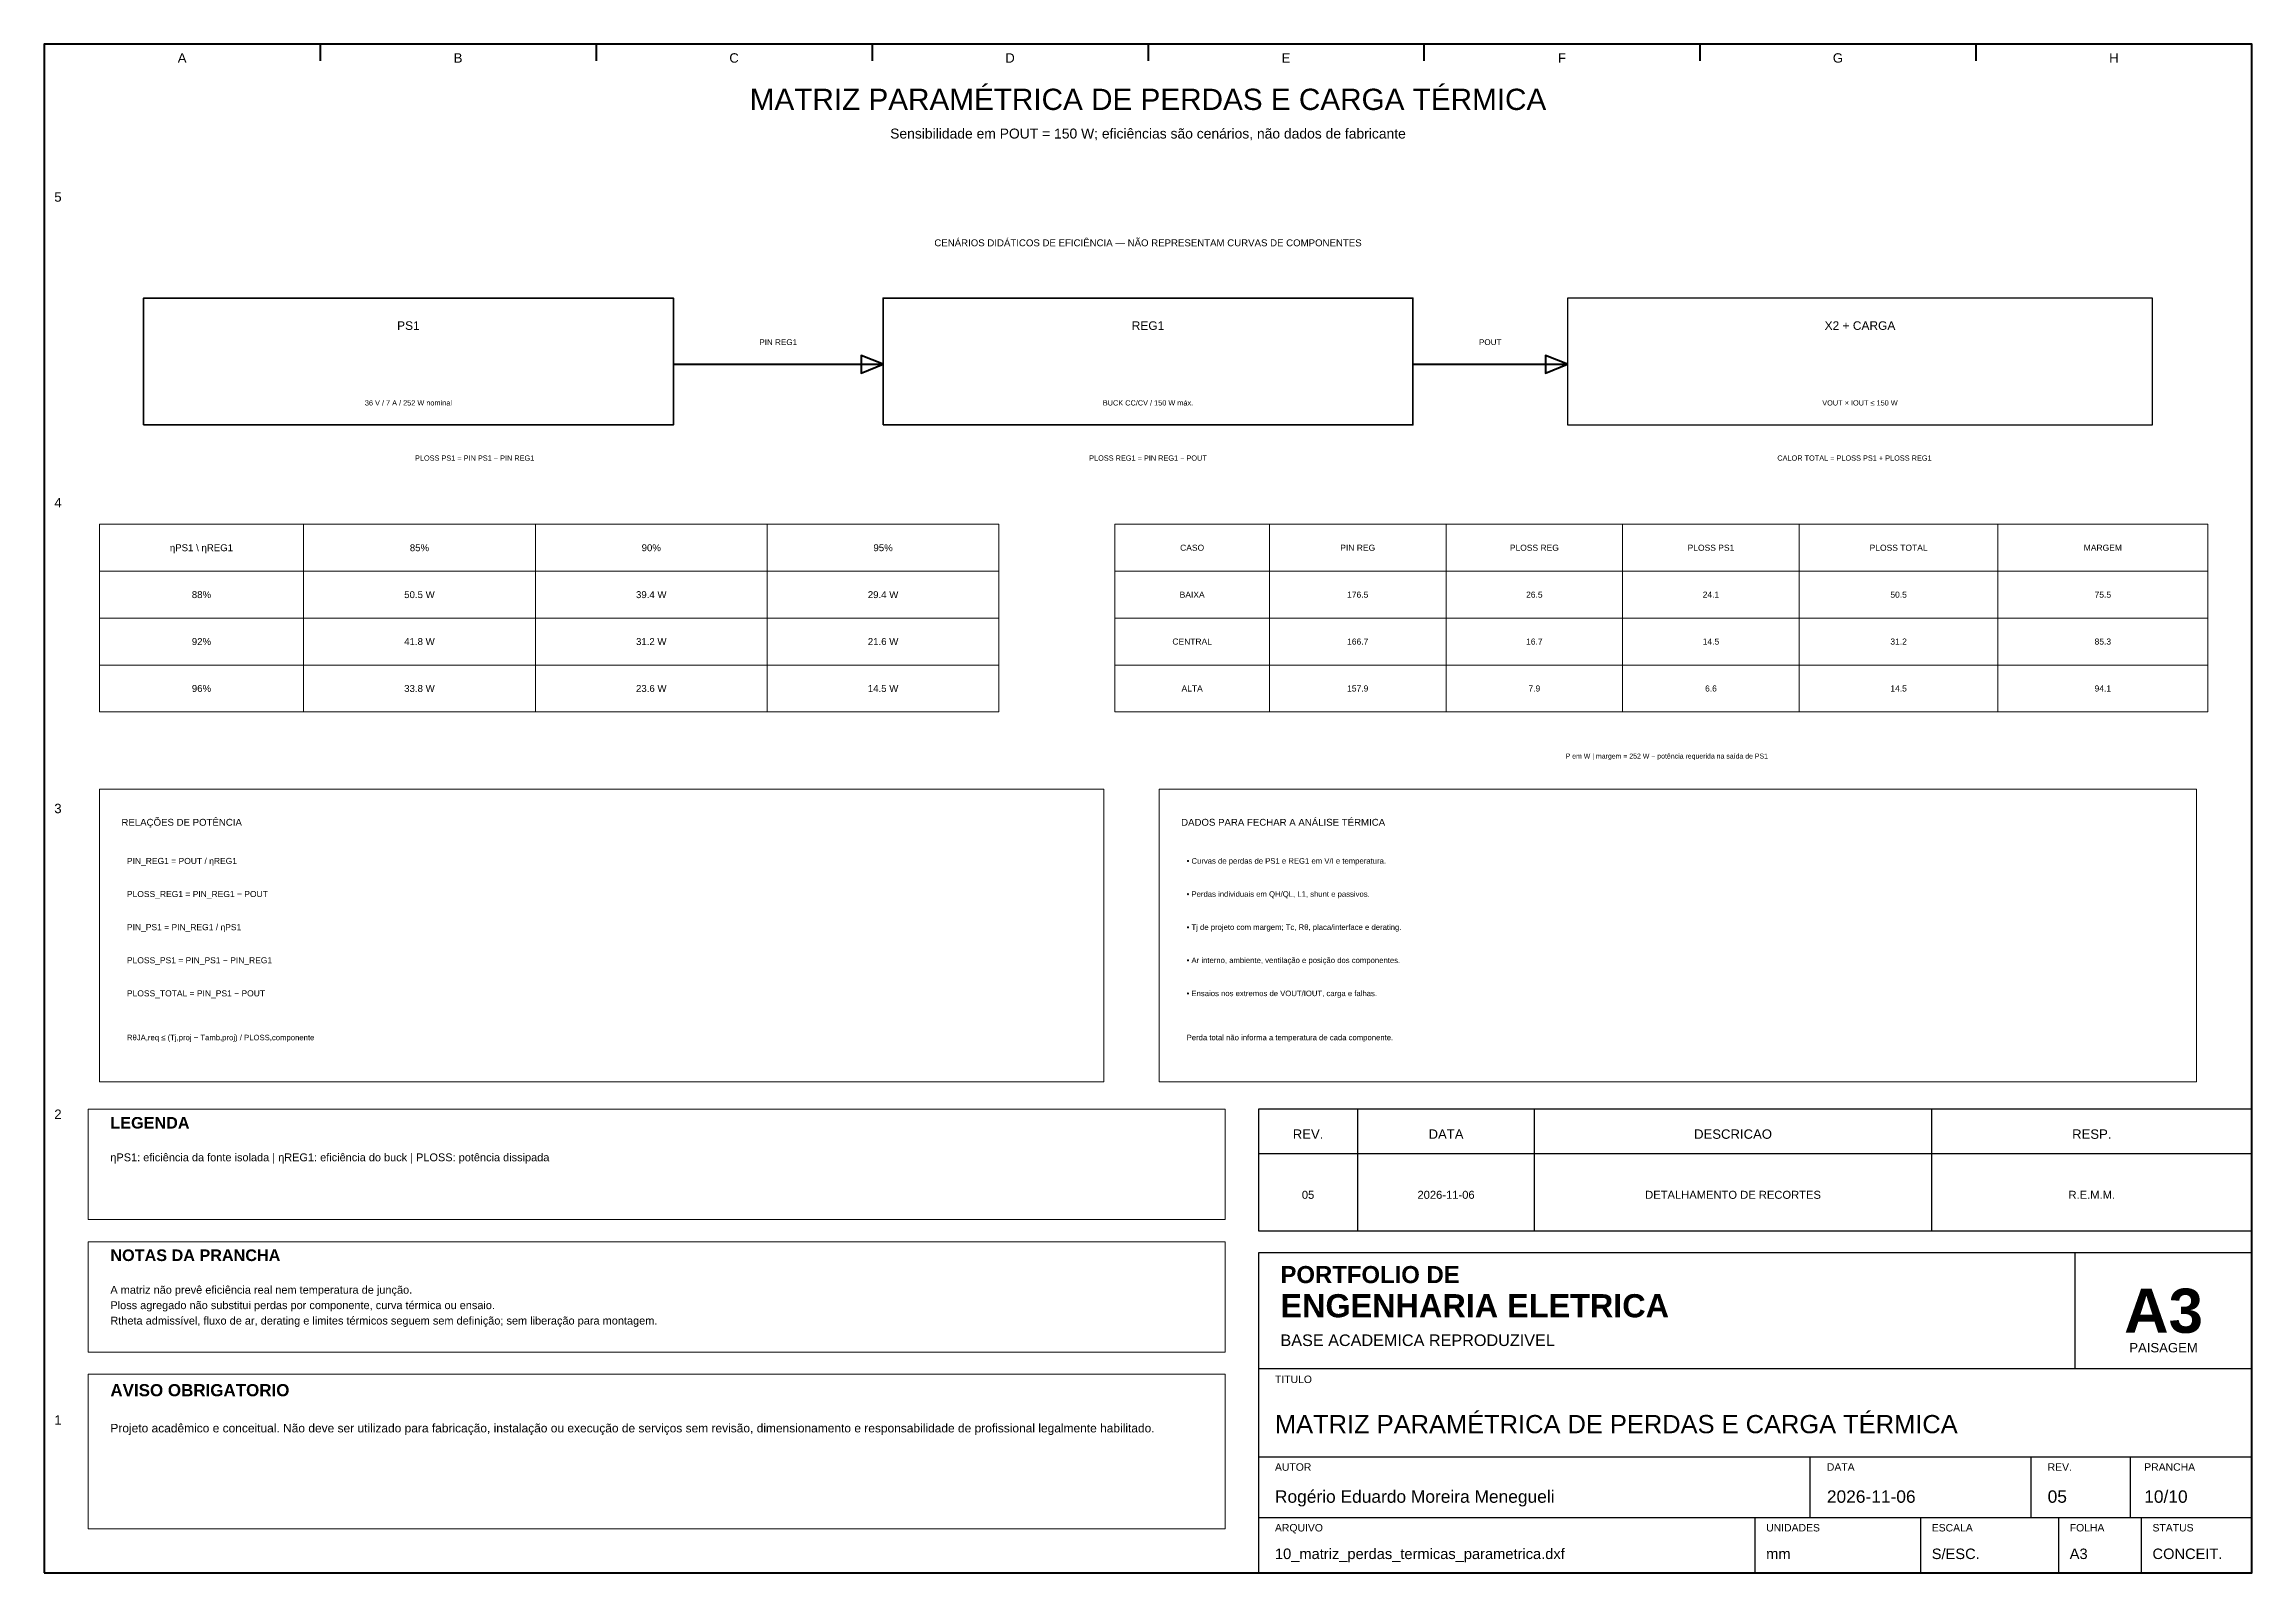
# Model space of a CAD drawing. Header units: millimetres. Extents: x 10 to 410, y 10 to 287.
import ezdxf
from ezdxf.enums import TextEntityAlignment as Align

# ---------------------------------------------------------------- set-up
doc = ezdxf.new("R2010")
doc.units = ezdxf.units.MM
for name, color, linetype, lineweight in [('00_MOLDURA', 7, 'CONTINUOUS', 50), ('01_CARIMBO', 7, 'CONTINUOUS', 25), ('02_TEXTO', 7, 'CONTINUOUS', 18), ('04_EQUIPAMENTOS', 32, 'CONTINUOUS', 35), ('05_POTENCIA', 12, 'CONTINUOUS', 50), ('09_BORNES', 145, 'CONTINUOUS', 25), ('12_LEGENDA', 7, 'CONTINUOUS', 18), ('13_NOTAS', 7, 'CONTINUOUS', 18)]:
    doc.layers.add(name, color=color, linetype=linetype, lineweight=lineweight)
doc.styles.add('PORTFOLIO_TEXTO', font='arial.ttf')
doc.styles.add('PORTFOLIO_TITULO', font='arialbd.ttf', dxfattribs={"width": 0.92})

# ---------------------------------------------------------------- blocks, each defined once
blk = doc.blocks.new('CARIMBO_A3')
at = {"layer": '01_CARIMBO'}
for p, q in [((148, 37), (148, 58)), ((0, 37), (180, 37)), ((0, 21), (180, 21)), ((100, 10), (100, 21)), ((140, 10), (140, 21)), ((158, 10), (158, 21)), ((0, 10), (180, 10)), ((90, 0), (90, 10)), ((120, 0), (120, 10)), ((145, 0), (145, 10)), ((160, 0), (160, 10))]:
    blk.add_line(p, q, dxfattribs=at)
blk.add_lwpolyline([(0, 0), (180, 0), (180, 58), (0, 58)], close=True, dxfattribs=at)
at = {"layer": '01_CARIMBO', "style": 'PORTFOLIO_TEXTO'}
for s, p in [('TITULO', (3, 34.4)), ('AUTOR', (3, 18.5)), ('DATA', (103, 18.5)), ('REV.', (143, 18.5)), ('PRANCHA', (160.5, 18.5)), ('ARQUIVO', (3, 7.5)), ('UNIDADES', (92, 7.5)), ('ESCALA', (122, 7.5)), ('FOLHA', (147, 7.5)), ('STATUS', (162, 7.5))]:
    blk.add_text(s, height=1.35, dxfattribs=at).set_placement(p)
at = {"layer": '02_TEXTO'}
for s, height, style, p in [('PORTFOLIO DE', 3.1, 'PORTFOLIO_TITULO', (4, 52.5)), ('ENGENHARIA ELETRICA', 4.2, 'PORTFOLIO_TITULO', (4, 46.3)), ('BASE ACADEMICA REPRODUZIVEL', 2.1, 'PORTFOLIO_TEXTO', (4, 41.1))]:
    blk.add_text(s, height=height, dxfattribs=dict(at, style=style)).set_placement(p)
for s, height, style, p in [('A3', 8, 'PORTFOLIO_TITULO', (164, 47.5)), ('PAISAGEM', 1.7, 'PORTFOLIO_TEXTO', (164, 40.8))]:
    blk.add_text(s, height=height, dxfattribs=dict(at, style=style)).set_placement(p, align=Align.MIDDLE_CENTER)
at = {"layer": '02_TEXTO', "style": 'PORTFOLIO_TEXTO'}
for tag, p, height in [('TITULO', (3, 25.3), 3.3), ('AUTOR', (3, 12.7), 2.25), ('DATA', (103, 12.7), 2.25), ('REVISAO', (143, 12.7), 2.25), ('PRANCHA', (160.5, 12.7), 2.25), ('ARQUIVO', (3, 2.5), 1.9), ('UNIDADES', (92, 2.5), 1.9), ('ESCALA', (122, 2.5), 1.9), ('FOLHA', (147, 2.5), 1.9), ('STATUS', (162, 2.5), 1.9)]:
    blk.add_attdef(tag, p, '', height=height, dxfattribs=at)

msp = doc.modelspace()

# ---------------------------------------------------------------- linework, layer by layer
at = {"layer": '00_MOLDURA'}
for p, q in [((60, 287), (60, 284)), ((110, 287), (110, 284)), ((160, 287), (160, 284)), ((210, 287), (210, 284)), ((260, 287), (260, 284)), ((310, 287), (310, 284)), ((360, 287), (360, 284))]:
    msp.add_line(p, q, dxfattribs=at)
msp.add_lwpolyline([(10, 10), (410, 10), (410, 287), (10, 287)], close=True, dxfattribs=at)
at = {"layer": '01_CARIMBO'}
for p, q in [((248, 72), (248, 94)), ((280, 72), (280, 94)), ((352, 72), (352, 94)), ((230, 86), (410, 86))]:
    msp.add_line(p, q, dxfattribs=at)
msp.add_lwpolyline([(230, 72), (410, 72), (410, 94), (230, 94)], close=True, dxfattribs=at)
at = {"layer": '04_EQUIPAMENTOS'}
for points in [[(28, 218), (124, 218), (124, 241), (28, 241)], [(162, 218), (258, 218), (258, 241), (162, 241)]]:
    msp.add_lwpolyline(points, close=True, dxfattribs=at)
at = {"layer": '05_POTENCIA'}
for p, q in [((124, 229), (162, 229)), ((258, 229), (286, 229))]:
    msp.add_line(p, q, dxfattribs=at)
for points in [[(162, 229), (158, 230.6), (158, 227.4)], [(286, 229), (282, 230.6), (282, 227.4)]]:
    msp.add_lwpolyline(points, close=True, dxfattribs=at)
at = {"layer": '09_BORNES'}
msp.add_lwpolyline([(286, 218), (392, 218), (392, 241), (286, 241)], close=True, dxfattribs=at)
at = {"layer": '12_LEGENDA'}
for p, q in [((57, 166), (57, 200)), ((99, 166), (99, 200)), ((141, 166), (141, 200)), ((232, 166), (232, 200)), ((264, 166), (264, 200)), ((296, 166), (296, 200)), ((328, 166), (328, 200)), ((364, 166), (364, 200)), ((20, 191.5), (183, 191.5)), ((204, 191.5), (402, 191.5)), ((20, 183), (183, 183)), ((204, 183), (402, 183)), ((20, 174.5), (183, 174.5)), ((204, 174.5), (402, 174.5))]:
    msp.add_line(p, q, dxfattribs=at)
for points in [[(20, 166), (183, 166), (183, 200), (20, 200)], [(204, 166), (402, 166), (402, 200), (204, 200)], [(20, 99), (202, 99), (202, 152), (20, 152)], [(212, 99), (400, 99), (400, 152), (212, 152)], [(18, 74), (224, 74), (224, 94), (18, 94)]]:
    msp.add_lwpolyline(points, close=True, dxfattribs=at)
at = {"layer": '13_NOTAS'}
for points in [[(18, 50), (224, 50), (224, 70), (18, 70)], [(18, 18), (224, 18), (224, 46), (18, 46)]]:
    msp.add_lwpolyline(points, close=True, dxfattribs=at)

# ---------------------------------------------------------------- block references
at = {"layer": '01_CARIMBO'}
msp.add_blockref('CARIMBO_A3', (230, 10), dxfattribs=at).add_auto_attribs({'TITULO': 'MATRIZ PARAMÉTRICA DE PERDAS E CARGA TÉRMICA', 'AUTOR': 'Rogério Eduardo Moreira Menegueli', 'DATA': '2026-11-06', 'REVISAO': '05', 'PRANCHA': '10/10', 'ARQUIVO': '10_matriz_perdas_termicas_parametrica.dxf', 'UNIDADES': 'mm', 'ESCALA': 'S/ESC.', 'FOLHA': 'A3', 'STATUS': 'CONCEIT.'})

# ---------------------------------------------------------------- texts
at = {"layer": '00_MOLDURA', "style": 'PORTFOLIO_TEXTO'}
for s, p in [('A', (35, 284.5)), ('B', (85, 284.5)), ('C', (135, 284.5)), ('D', (185, 284.5)), ('E', (235, 284.5)), ('F', (285, 284.5)), ('G', (335, 284.5)), ('H', (385, 284.5)), ('5', (12.5, 259.3)), ('4', (12.5, 203.9)), ('3', (12.5, 148.5)), ('2', (12.5, 93.1)), ('1', (12.5, 37.7))]:
    msp.add_text(s, height=1.7, dxfattribs=at).set_placement(p, align=Align.MIDDLE_CENTER)
at = {"layer": '01_CARIMBO', "style": 'PORTFOLIO_TEXTO'}
for s, p in [('REV.', (239, 89.5)), ('DATA', (264, 89.5)), ('DESCRICAO', (316, 89.5)), ('RESP.', (381, 89.5))]:
    msp.add_text(s, height=1.7, dxfattribs=at).set_placement(p, align=Align.MIDDLE_CENTER)
at = {"layer": '02_TEXTO', "style": 'PORTFOLIO_TEXTO'}
for s, height, p in [('MATRIZ PARAMÉTRICA DE PERDAS E CARGA TÉRMICA', 3.85, (210, 277)), ('Sensibilidade em POUT = 150 W; eficiências são cenários, não dados de fabricante', 1.8, (210, 270.8)), ('36 V / 7 A / 252 W nominal', 0.95, (76, 222)), ('BUCK CC/CV / 150 W máx.', 0.95, (210, 222)), ('VOUT × IOUT ≤ 150 W', 0.95, (339, 222)), ('88%', 1.25, (38.5, 187.25)), ('50.5 W', 1.25, (78, 187.25)), ('39.4 W', 1.25, (120, 187.25)), ('29.4 W', 1.25, (162, 187.25)), ('BAIXA', 1.1, (218, 187.25)), ('176.5', 1.1, (248, 187.25)), ('26.5', 1.1, (280, 187.25)), ('24.1', 1.1, (312, 187.25)), ('50.5', 1.1, (346, 187.25)), ('75.5', 1.1, (383, 187.25)), ('92%', 1.25, (38.5, 178.75)), ('41.8 W', 1.25, (78, 178.75)), ('31.2 W', 1.25, (120, 178.75)), ('21.6 W', 1.25, (162, 178.75)), ('CENTRAL', 1.1, (218, 178.75)), ('166.7', 1.1, (248, 178.75)), ('16.7', 1.1, (280, 178.75)), ('14.5', 1.1, (312, 178.75)), ('31.2', 1.1, (346, 178.75)), ('85.3', 1.1, (383, 178.75)), ('96%', 1.25, (38.5, 170.25)), ('33.8 W', 1.25, (78, 170.25)), ('23.6 W', 1.25, (120, 170.25)), ('14.5 W', 1.25, (162, 170.25)), ('ALTA', 1.1, (218, 170.25)), ('157.9', 1.1, (248, 170.25)), ('7.9', 1.1, (280, 170.25)), ('6.6', 1.1, (312, 170.25)), ('14.5', 1.1, (346, 170.25)), ('94.1', 1.1, (383, 170.25)), ('P em W | margem = 252 W − potência requerida na saída de PS1', 0.9, (304, 158)), ('05', 1.45, (239, 78.5)), ('2026-11-06', 1.45, (264, 78.5)), ('DETALHAMENTO DE RECORTES', 1.45, (316, 78.5)), ('R.E.M.M.', 1.45, (381, 78.5))]:
    msp.add_text(s, height=height, dxfattribs=at).set_placement(p, align=Align.MIDDLE_CENTER)
for s, height, p in [('PIN_REG1 = POUT / ηREG1', 1.1, (25, 139)), ('• Curvas de perdas de PS1 e REG1 em V/I e temperatura.', 1, (217, 139)), ('PLOSS_REG1 = PIN_REG1 − POUT', 1.1, (25, 133)), ('• Perdas individuais em QH/QL, L1, shunt e passivos.', 1, (217, 133)), ('PIN_PS1 = PIN_REG1 / ηPS1', 1.1, (25, 127)), ('• Tj de projeto com margem; Tc, Rθ, placa/interface e derating.', 1, (217, 127)), ('PLOSS_PS1 = PIN_PS1 − PIN_REG1', 1.1, (25, 121)), ('• Ar interno, ambiente, ventilação e posição dos componentes.', 1, (217, 121)), ('PLOSS_TOTAL = PIN_PS1 − POUT', 1.1, (25, 115)), ('• Ensaios nos extremos de VOUT/IOUT, carga e falhas.', 1, (217, 115)), ('RθJA,req ≤ (Tj,proj − Tamb,proj) / PLOSS,componente', 1, (25, 107))]:
    msp.add_text(s, height=height, dxfattribs=at).set_placement(p, align=Align.MIDDLE_LEFT)
at = {"layer": '04_EQUIPAMENTOS', "style": 'PORTFOLIO_TEXTO'}
for s, p in [('PS1', (76, 236)), ('REG1', (210, 236))]:
    msp.add_text(s, height=1.55, dxfattribs=at).set_placement(p, align=Align.MIDDLE_CENTER)
at = {"layer": '05_POTENCIA', "style": 'PORTFOLIO_TEXTO'}
for s, height, p in [('CENÁRIOS DIDÁTICOS DE EFICIÊNCIA — NÃO REPRESENTAM CURVAS DE COMPONENTES', 1.25, (210, 251)), ('PIN REG1', 1.05, (143, 233)), ('POUT', 1.05, (272, 233)), ('PLOSS PS1 = PIN PS1 − PIN REG1', 0.95, (88, 212)), ('PLOSS REG1 = PIN REG1 − POUT', 0.95, (210, 212)), ('CALOR TOTAL = PLOSS PS1 + PLOSS REG1', 0.95, (338, 212))]:
    msp.add_text(s, height=height, dxfattribs=at).set_placement(p, align=Align.MIDDLE_CENTER)
at = {"layer": '09_BORNES', "style": 'PORTFOLIO_TEXTO'}
msp.add_text('X2 + CARGA', height=1.55, dxfattribs=at).set_placement((339, 236), align=Align.MIDDLE_CENTER)
at = {"layer": '12_LEGENDA', "style": 'PORTFOLIO_TEXTO'}
for s, height, p in [('ηPS1 \\ ηREG1', 1.25, (38.5, 195.75)), ('85%', 1.25, (78, 195.75)), ('90%', 1.25, (120, 195.75)), ('95%', 1.25, (162, 195.75)), ('CASO', 1.1, (218, 195.75)), ('PIN REG', 1.1, (248, 195.75)), ('PLOSS REG', 1.1, (280, 195.75)), ('PLOSS PS1', 1.1, (312, 195.75)), ('PLOSS TOTAL', 1.1, (346, 195.75)), ('MARGEM', 1.1, (383, 195.75))]:
    msp.add_text(s, height=height, dxfattribs=at).set_placement(p, align=Align.MIDDLE_CENTER)
for s, p in [('RELAÇÕES DE POTÊNCIA', (24, 146)), ('DADOS PARA FECHAR A ANÁLISE TÉRMICA', (216, 146))]:
    msp.add_text(s, height=1.25, dxfattribs=at).set_placement(p, align=Align.MIDDLE_LEFT)
at = {"layer": '12_LEGENDA', "style": 'PORTFOLIO_TITULO'}
msp.add_text('LEGENDA', height=2.1, dxfattribs=at).set_placement((22, 90.5))
at = {"layer": '12_LEGENDA', "insert": (22, 86), "char_height": 1.42, "width": 198, "attachment_point": 1, "line_spacing_factor": 1.18, "style": 'PORTFOLIO_TEXTO'}
msp.add_mtext('ηPS1: eficiência da fonte isolada | ηREG1: eficiência do buck | PLOSS: potência dissipada', dxfattribs=at)
at = {"layer": '13_NOTAS', "style": 'PORTFOLIO_TEXTO'}
msp.add_text('Perda total não informa a temperatura de cada componente.', height=1, dxfattribs=at).set_placement((217, 107), align=Align.MIDDLE_LEFT)
at = {"layer": '13_NOTAS', "style": 'PORTFOLIO_TITULO'}
for s, height, p in [('NOTAS DA PRANCHA', 2.1, (22, 66.5)), ('AVISO OBRIGATORIO', 2.2, (22, 42))]:
    msp.add_text(s, height=height, dxfattribs=at).set_placement(p)
at = {"layer": '13_NOTAS', "width": 198, "attachment_point": 1, "line_spacing_factor": 1.18, "style": 'PORTFOLIO_TEXTO'}
for s, insert, char_height in [('A matriz não prevê eficiência real nem temperatura de junção.\\PPloss agregado não substitui perdas por componente, curva térmica ou ensaio.\\PRtheta admissível, fluxo de ar, derating e limites térmicos seguem sem definição; sem liberação para montagem.', (22, 62), 1.42), ('Projeto acadêmico e conceitual. Não deve ser utilizado para fabricação, instalação ou execução de serviços sem revisão, dimensionamento e responsabilidade de profissional legalmente habilitado.', (22, 37), 1.55)]:
    msp.add_mtext(s, dxfattribs=dict(at, insert=insert, char_height=char_height))

doc.saveas('drawing.dxf')
